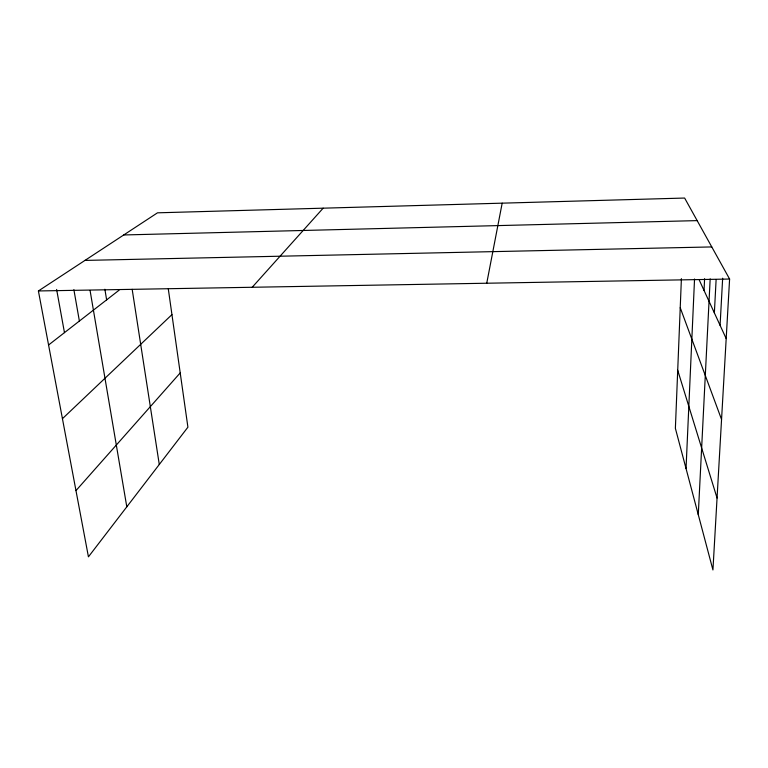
<?xml version="1.0" encoding="UTF-8"?>
<svg xmlns="http://www.w3.org/2000/svg" width="768" height="768" viewBox="0 0 768 768"><rect width="100%" height="100%" fill="white"/><g stroke="black" fill="none" stroke-linecap="round" stroke-linejoin="round"><path stroke-width="1.15" d="M681.398 278.659L675.379 428.342L712.934 569.952L729.6 279.043L684.634 198.048L157.498 212.822L38.4 290.957L88.435 556.838L187.91 427.181L168.298 288.931M686.035 468.547L694.541 278.995M704.035 290.438L704.602 278.698M698.275 514.694L710.17 278.851M714.365 312.912L716.122 279.542M720.077 325.315L722.659 278.189M486.739 283.229L502.176 203.165M75.974 490.618L180.211 372.902M252.202 287.27L323.155 208.176M62.438 418.694L171.946 314.621M48.566 344.995L119.098 290.179M123.763 234.96L697.162 220.618M84.97 260.41L711.773 246.931M38.4 290.957L729.6 279.043M699.341 280.234L726.192 338.611M680.227 307.728L721.555 419.482M677.712 370.262L717.053 498.01M56.621 289.45L64.464 332.64M73.882 289.69L79.382 321.043M90.077 290.486L126.806 506.832M104.88 289.238L106.627 299.875M132.173 289.315L159.283 464.496"/></g></svg>
